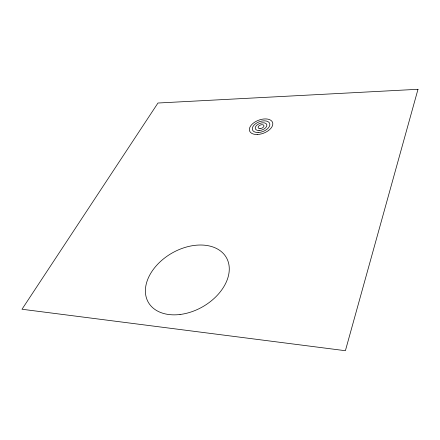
<?xml version="1.0" encoding="UTF-8"?>
<svg xmlns="http://www.w3.org/2000/svg" width="440" height="440" viewBox="0 0 440 440"><rect width="100%" height="100%" fill="white"/><g stroke="black" fill="none" stroke-linecap="round" stroke-linejoin="round"><path stroke-width="0.66" d="M418 89.293L345.395 350.708L22 309.249L157.965 103.021L418 89.293M257.175 134.497A12.254 6.947 -20.5 0 0 272.624 122.579A12.254 6.947 -20.5 0 0 253.468 123.041A12.254 6.947 -20.5 0 0 257.175 134.497M258.099 132.512A9.191 5.209 -20.5 0 0 269.726 123.591A9.191 5.209 -20.5 0 0 255.376 123.904A9.191 5.209 -20.5 0 0 258.099 132.512M259.055 130.537A6.127 3.47 -20.5 0 0 266.827 124.603A6.127 3.47 -20.5 0 0 257.274 124.784A6.127 3.47 -20.5 0 0 259.055 130.537M260.035 128.574A3.064 1.738 -20.5 0 0 263.929 125.609A3.064 1.738 -20.5 0 0 259.16 125.692A3.064 1.738 -20.5 0 0 260.035 128.574M180.031 314.49A44.979 30.916 -29.8 0 0 226.76 258.308A44.979 30.916 -29.8 0 0 155.21 267.02A44.979 30.916 -29.8 0 0 180.031 314.49"/></g></svg>
